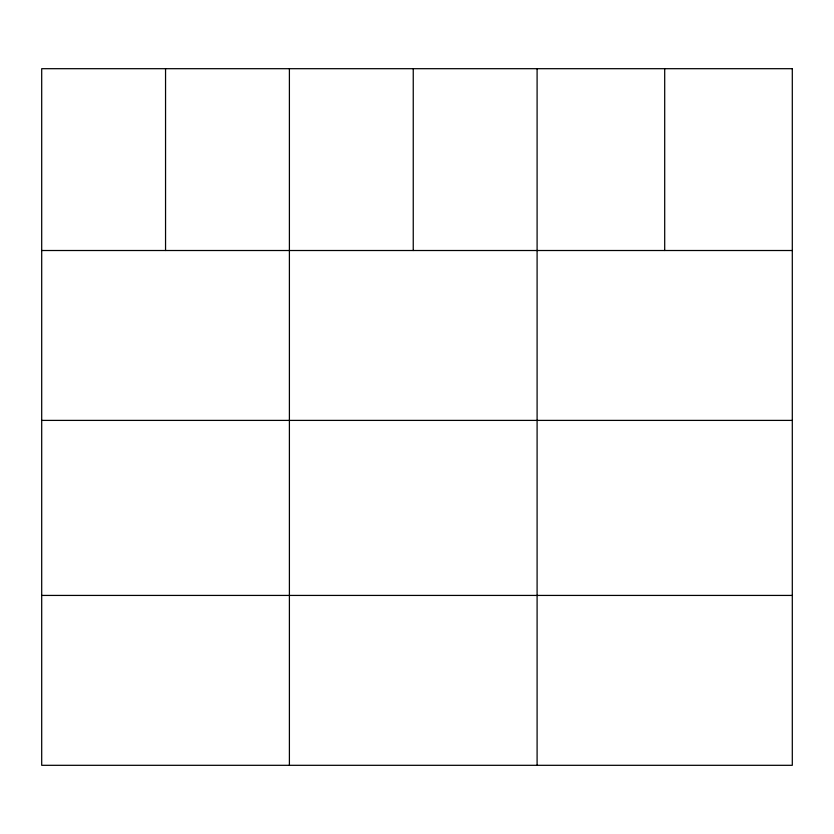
<?xml version="1.0" encoding="UTF-8"?>
<svg xmlns="http://www.w3.org/2000/svg" width="834" height="834" viewBox="0 0 834 834"><rect width="100%" height="100%" fill="white"/><g stroke="black" fill="none" stroke-linecap="round" stroke-linejoin="round"><path stroke-width="1.25" d="M41.7 250.513L792.3 250.513M41.7 420.399L792.3 420.399M41.7 595.424L792.3 595.424M664.698 68.69L664.698 250.513M537.096 68.69L537.096 765.31M413.247 68.69L413.247 250.513M289.398 68.69L289.398 765.31M165.549 68.69L165.549 250.513M792.3 68.69L41.7 68.69L41.7 765.31L792.3 765.31L792.3 68.69"/></g></svg>
